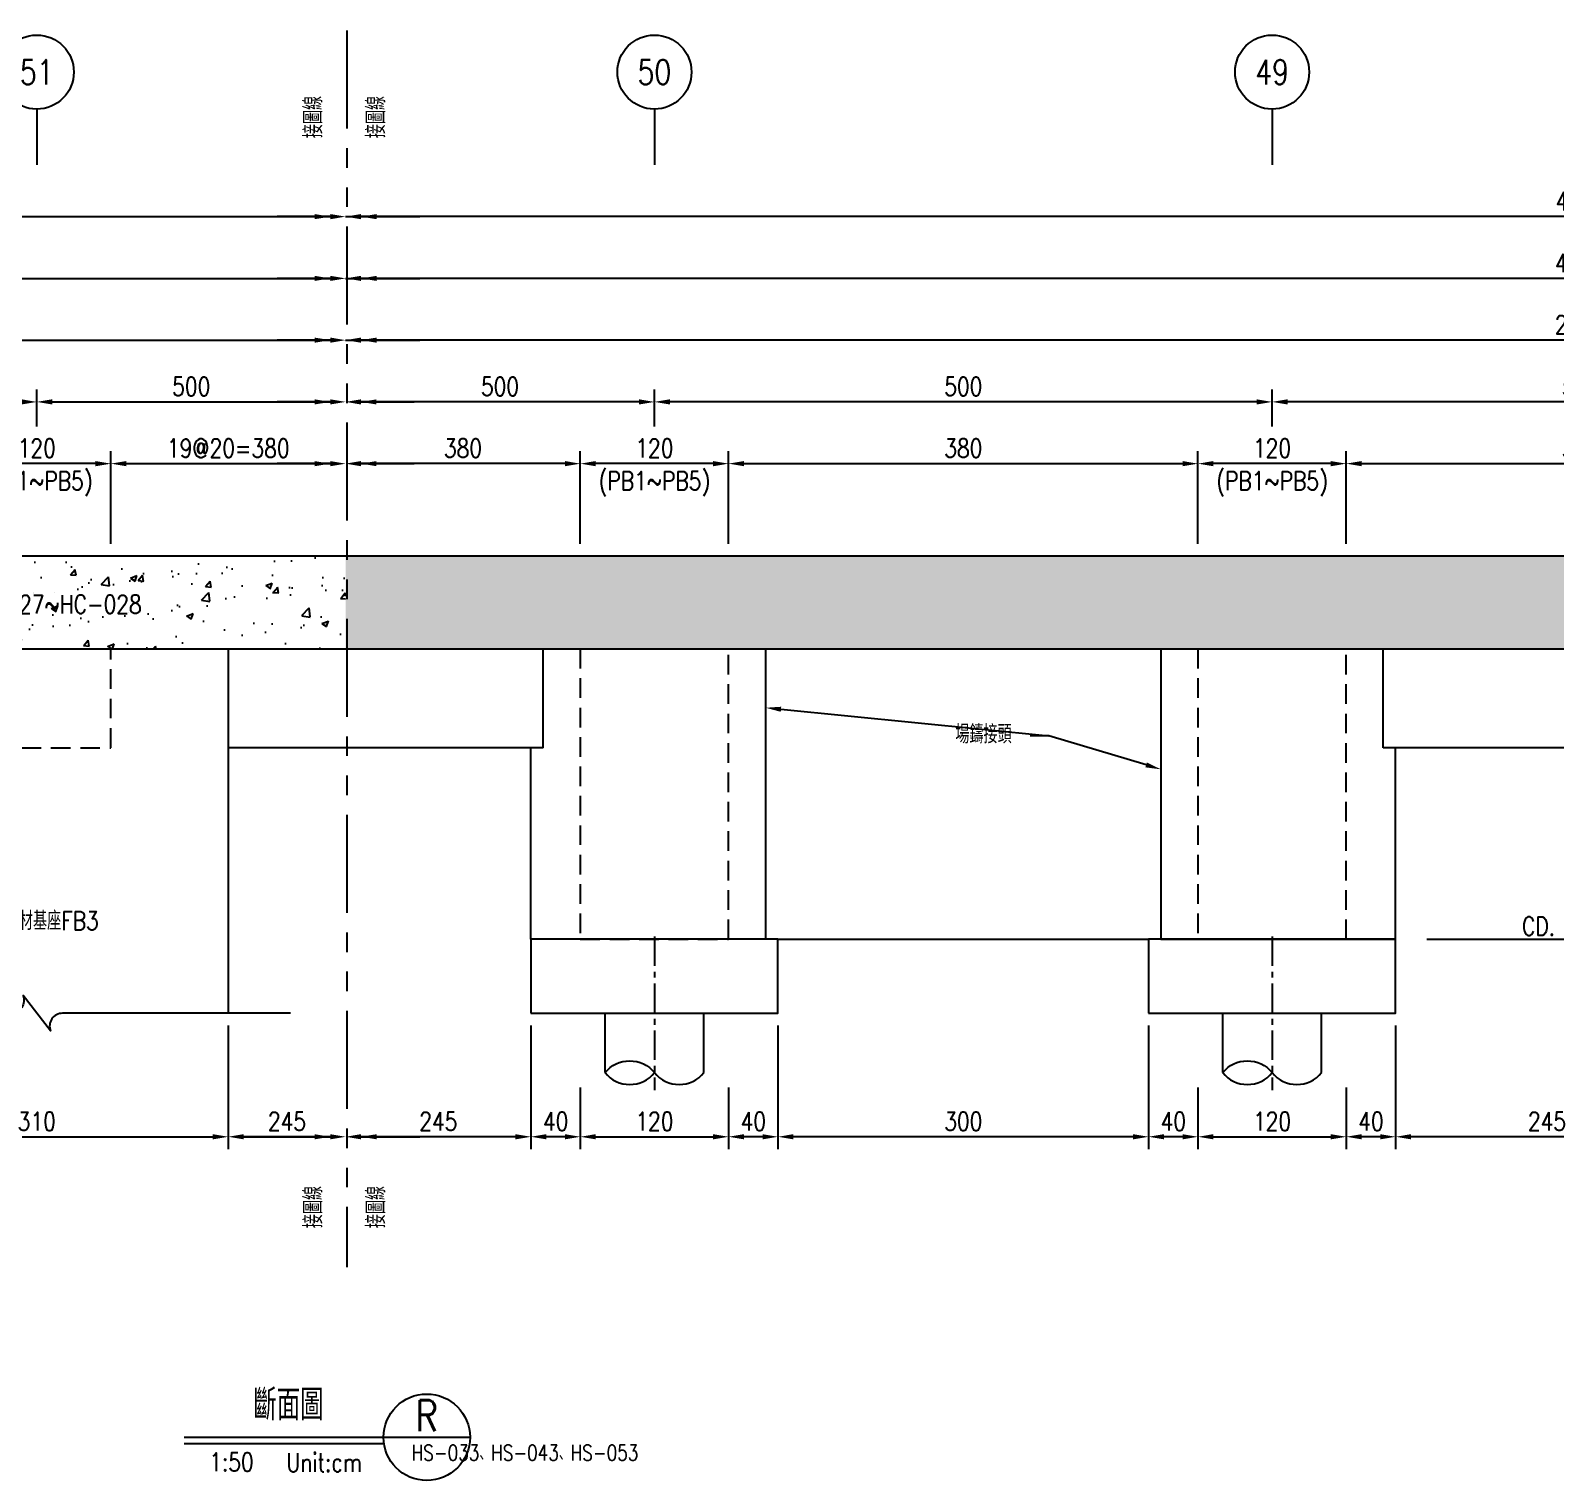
# Model space of a CAD drawing. Extents: x -791 to 13121, y -31587 to 2944.
# Drawn here: x 9518 to 10753, y -29483 to -28309 of the extents above; entities that cross this region are included whole.
import ezdxf
from ezdxf import colors
from ezdxf.entities.mleader import LeaderData, LeaderLine
from ezdxf.enums import TextEntityAlignment as Align
from ezdxf.math import Vec2, Vec3

# ---------------------------------------------------------------- set-up
doc = ezdxf.new("R2010")
doc.units = 0
doc.header["$LTSCALE"] = 0.05
for name, pattern in [('CENTER', [50.8, 31.75, -6.35, 6.35, -6.35]), ('DASHED', [19.05, 12.7, -6.35]), ('PHANTOM', [63.5, 31.75, -6.35, 6.35, -6.35, 6.35, -6.35])]:
    doc.linetypes.add(name, pattern=pattern)
doc.layers.get('0').update_dxf_attribs({"linetype": 'CONTINUOUS'})
doc.layers.get('Defpoints').update_dxf_attribs({"linetype": 'CONTINUOUS'})
for name, color, linetype in [('HB_0', 7, 'CONTINUOUS'), ('HB_DIM', 1, 'CONTINUOUS'), ('HB_SYMBOLS', 7, 'CONTINUOUS'), ('HB_TXT_CTEXT', 2, 'CONTINUOUS'), ('底圖', 7, 'CONTINUOUS')]:
    doc.layers.add(name, color=color, linetype=linetype)
doc.styles.get("Standard").update_dxf_attribs({"font": 'ROMANS.shx', "width": 0.8, "bigfont": 'lchinap.shx'})
doc.dimstyles.new('50cm', dxfattribs={"dimscale": 5, "dimtxt": 3, "dimasz": 2.5, "dimexe": 2, "dimexo": 2, "dimgap": 1, "dimtad": 1, "dimdsep": 46, "dimtxsty": 'Standard', "dimcen": 0, "dimclrt": 2, "dimadec": 0, "dimazin": 0, "dimtfac": 1, "dimtix": 1, "dimtmove": 2, "dimatfit": 3, "dimfxl": 0, "dimtolj": 1, "dimtzin": 0, "dimarcsym": 0})
pattern_1 = [(50, (-1, 0), (54.6554, -4.7817), [5.715, -62.865]), (355, (-1, 0), (-10.573, 57.317), [4.572, -50.2922]), (100.4514, (3.555, -0.4), (44.0824, 52.5353), [4.857, -53.427]), (46.1842, (-1, 15.24), (81.3237, -12.6127), [8.5725, -94.2975]), (96.6356, (5.78, 14.19), (71.2212, 74.2278), [7.2855, -80.1407]), (351.184, (-1, 15.24), (71.2212, 74.228), [6.858, -75.438]), (21, (6.62, 11.43), (45.4843, -30.6796), [5.715, -62.865]), (326, (6.62, 11.43), (18.5406, 55.2564), [4.572, -50.292]), (71.4514, (10.41, 8.873), (64.0249, 24.5768), [4.857, -53.427]), (37.5, (-1, 0), (0.92658, 25.36651), [0, -49.6824, 0, -51.054, 0, -50.4825]), (7.5, (-1, 0), (20.0459, 30.05417), [0, -29.1084, 0, -48.5394, 0, -19.2405]), (327.5, (-17.993, 0), (40.67718, -1.71862), [0, -19.05, 0, -59.436, 0, -78.867]), (317.5, (-25.613, 0), (44.43875, 7.62795), [0, -24.765, 0, -39.4716, 0, -56.007])]

# ---------------------------------------------------------------- blocks, each defined once
blk = doc.blocks.new('*D1670')
at = {"layer": 'Defpoints', "color": 0}
for p in [(-1, 380), (-2501, 155), (-1, 155)]:
    blk.add_point(p, dxfattribs=at)
at = {"layer": 'HB_DIM', "color": 0, "lineweight": -2}
for p, q in [((-2501, 165), (-2501, 390)), ((-2488.5, 380), (-13.5, 380))]:
    blk.add_line(p, q, dxfattribs=at)
at = {"layer": 'HB_DIM', "color": 0}
for points in [[(-2488.5, 382.1), (-2488.5, 377.9), (-2501, 380)], [(-13.5, 382.1), (-13.5, 377.9), (-1, 380)]]:
    blk.add_solid(points, dxfattribs=at)
at = {"layer": 'HB_DIM', "color": 2, "insert": (-1271, 392.5), "char_height": 15, "attachment_point": 5}
blk.add_mtext('\\A1;4499', dxfattribs=at)
blk = doc.blocks.new('*D1671')
at = {"layer": 'Defpoints', "color": 0}
for p in [(-1, 430), (-2501, 155), (-1, 155)]:
    blk.add_point(p, dxfattribs=at)
at = {"layer": 'HB_DIM', "color": 0, "lineweight": -2}
for p, q in [((-2501, 165), (-2501, 440)), ((-2488.5, 430), (-13.5, 430))]:
    blk.add_line(p, q, dxfattribs=at)
at = {"layer": 'HB_DIM', "color": 0}
for points in [[(-2488.5, 432.1), (-2488.5, 427.9), (-2501, 430)], [(-13.5, 432.1), (-13.5, 427.9), (-1, 430)]]:
    blk.add_solid(points, dxfattribs=at)
at = {"layer": 'HB_DIM', "color": 2, "insert": (-1270.5, 442.5), "char_height": 15, "attachment_point": 5}
blk.add_mtext('\\A1;4500', dxfattribs=at)
blk = doc.blocks.new('gr_t')
at = {"layer": 'HB_SYMBOLS', "color": 4, "linetype": 'Continuous'}
blk.add_line((0, -6), (0, -15), dxfattribs=at)
blk.add_circle((0, 0), 6, dxfattribs=at)
at = {"layer": 'HB_SYMBOLS', "color": 4, "linetype": 'Continuous', "width": 0.8}
blk.add_attdef('A', text='', height=4.5, dxfattribs=at).set_placement((0, 0), align=Align.MIDDLE)
blk = doc.blocks.new('*D1641')
at = {"layer": 'Defpoints', "color": 0}
for p in [(-1, 230), (-1, 230), (-191, 155)]:
    blk.add_point(p, dxfattribs=at)
at = {"layer": 'HB_DIM', "color": 0, "lineweight": -2}
for p, q in [((-191, 165), (-191, 240)), ((-178.5, 230), (-13.5, 230))]:
    blk.add_line(p, q, dxfattribs=at)
at = {"layer": 'HB_DIM', "color": 0}
for points in [[(-178.5, 232.1), (-178.5, 227.9), (-191, 230)], [(-13.5, 232.1), (-13.5, 227.9), (-1, 230)]]:
    blk.add_solid(points, dxfattribs=at)
at = {"layer": 'HB_DIM', "color": 2, "insert": (-96, 242.5), "char_height": 15, "attachment_point": 5}
blk.add_mtext('\\A1;19@20=380', dxfattribs=at)
blk = doc.blocks.new('*D1642')
at = {"layer": 'Defpoints', "color": 0}
for p in [(-1, 330), (-801, 280), (-1, 105)]:
    blk.add_point(p, dxfattribs=at)
at = {"layer": 'HB_DIM', "color": 0, "lineweight": -2}
for p, q in [((-801, 290), (-801, 340)), ((-788.5, 330), (-13.5, 330))]:
    blk.add_line(p, q, dxfattribs=at)
at = {"layer": 'HB_DIM', "color": 0}
for points in [[(-788.5, 332.1), (-788.5, 327.9), (-801, 330)], [(-13.5, 332.1), (-13.5, 327.9), (-1, 330)]]:
    blk.add_solid(points, dxfattribs=at)
at = {"layer": 'HB_DIM', "color": 2, "insert": (-349.2, 342.5), "char_height": 15, "attachment_point": 5}
blk.add_mtext('\\A1;2799', dxfattribs=at)
blk = doc.blocks.new('*D1657')
at = {"layer": 'Defpoints', "color": 0}
for p in [(-406, -215), (-96, -215), (-96, -315)]:
    blk.add_point(p, dxfattribs=at)
at = {"layer": 'HB_DIM', "color": 0, "lineweight": -2}
for p, q in [((-406, -225), (-406, -325)), ((-96, -225), (-96, -325)), ((-393.5, -315), (-108.5, -315))]:
    blk.add_line(p, q, dxfattribs=at)
at = {"layer": 'HB_DIM', "color": 0}
for points in [[(-393.5, -312.9), (-393.5, -317.1), (-406, -315)], [(-108.5, -312.9), (-108.5, -317.1), (-96, -315)]]:
    blk.add_solid(points, dxfattribs=at)
at = {"layer": 'HB_DIM', "color": 2, "insert": (-251, -302.5), "char_height": 15, "attachment_point": 5}
blk.add_mtext('\\A1;310', dxfattribs=at)
blk = doc.blocks.new('*D1658')
at = {"layer": 'Defpoints', "color": 0}
for p in [(-96, -215), (-1, -215), (-1, -315)]:
    blk.add_point(p, dxfattribs=at)
at = {"layer": 'HB_DIM', "color": 0, "lineweight": -2}
for p, q in [((-96, -225), (-96, -325)), ((-83.5, -315), (-13.5, -315))]:
    blk.add_line(p, q, dxfattribs=at)
at = {"layer": 'HB_DIM', "color": 0}
for points in [[(-83.5, -312.9), (-83.5, -317.1), (-96, -315)], [(-13.5, -312.9), (-13.5, -317.1), (-1, -315)]]:
    blk.add_solid(points, dxfattribs=at)
at = {"layer": 'HB_DIM', "color": 2, "insert": (-48.5, -302.5), "char_height": 15, "attachment_point": 5}
blk.add_mtext('\\A1;245', dxfattribs=at)
blk = doc.blocks.new('*D1660')
at = {"layer": 'Defpoints', "color": 0}
for p in [(-751, 280), (-751, 250), (-251, 250)]:
    blk.add_point(p, dxfattribs=at)
at = {"layer": 'HB_DIM', "color": 0, "lineweight": -2}
for p, q in [((-751, 260), (-751, 290)), ((-251, 260), (-251, 290)), ((-263.5, 280), (-738.5, 280))]:
    blk.add_line(p, q, dxfattribs=at)
at = {"layer": 'HB_DIM', "color": 0}
for points in [[(-738.5, 282.1), (-738.5, 277.9), (-751, 280)], [(-263.5, 282.1), (-263.5, 277.9), (-251, 280)]]:
    blk.add_solid(points, dxfattribs=at)
at = {"layer": 'HB_DIM', "color": 2, "insert": (-501, 292.5), "char_height": 15, "attachment_point": 5}
blk.add_mtext('\\A1;500', dxfattribs=at)
blk = doc.blocks.new('*D1664')
at = {"layer": 'Defpoints', "color": 0}
for p in [(-1, 280), (-1, 280), (-251, 250)]:
    blk.add_point(p, dxfattribs=at)
at = {"layer": 'HB_DIM', "color": 0, "lineweight": -2}
for p, q in [((-251, 260), (-251, 290)), ((-238.5, 280), (-13.5, 280))]:
    blk.add_line(p, q, dxfattribs=at)
at = {"layer": 'HB_DIM', "color": 0}
for points in [[(-238.5, 282.1), (-238.5, 277.9), (-251, 280)], [(-13.5, 282.1), (-13.5, 277.9), (-1, 280)]]:
    blk.add_solid(points, dxfattribs=at)
at = {"layer": 'HB_DIM', "color": 2, "insert": (-126, 292.5), "char_height": 15, "attachment_point": 5}
blk.add_mtext('\\A1;500', dxfattribs=at)
blk = doc.blocks.new('*D1669')
at = {"layer": 'Defpoints', "color": 0}
for p in [(-311, 230), (-311, 155), (-191, 155)]:
    blk.add_point(p, dxfattribs=at)
at = {"layer": 'HB_DIM', "color": 0, "lineweight": -2}
for p, q in [((-311, 165), (-311, 240)), ((-191, 165), (-191, 240)), ((-203.5, 230), (-298.5, 230))]:
    blk.add_line(p, q, dxfattribs=at)
at = {"layer": 'HB_DIM', "color": 0}
for points in [[(-298.5, 232.1), (-298.5, 227.9), (-311, 230)], [(-203.5, 232.1), (-203.5, 227.9), (-191, 230)]]:
    blk.add_solid(points, dxfattribs=at)
at = {"layer": 'HB_DIM', "color": 2, "char_height": 15, "attachment_point": 5}
for s, insert in [('\\A1;120', (-251, 242.5)), ('\\A1;(PB1~PB5)', (-251, 213.6))]:
    blk.add_mtext(s, dxfattribs=dict(at, insert=insert))
blk = doc.blocks.new('預鑄樁帽2x2')
at = {"layer": 'HB_0'}
blk.add_lwpolyline([(-100, 0), (100, 0), (100, 60), (-100, 60)], close=True, dxfattribs=at)
blk = doc.blocks.new('_None')
blk = doc.blocks.new('*D1632')
at = {"layer": 'Defpoints', "color": 0}
for p in [(1189, 230), (809, 155), (1189, 155)]:
    blk.add_point(p, dxfattribs=at)
at = {"layer": 'HB_DIM', "color": 0, "lineweight": -2}
for p, q in [((809, 165), (809, 240)), ((1189, 165), (1189, 240)), ((821.5, 230), (1176.5, 230))]:
    blk.add_line(p, q, dxfattribs=at)
at = {"layer": 'HB_DIM', "color": 0}
for points in [[(821.5, 232.1), (821.5, 227.9), (809, 230)], [(1176.5, 232.1), (1176.5, 227.9), (1189, 230)]]:
    blk.add_solid(points, dxfattribs=at)
at = {"layer": 'HB_DIM', "color": 2, "insert": (999, 242.5), "char_height": 15, "attachment_point": 5}
blk.add_mtext('\\A1;380', dxfattribs=at)
blk = doc.blocks.new('*D1636')
at = {"layer": 'Defpoints', "color": 0}
for p in [(-1, 230), (-1, 230), (189, 155)]:
    blk.add_point(p, dxfattribs=at)
at = {"layer": 'HB_DIM', "color": 0, "lineweight": -2}
for p, q in [((189, 165), (189, 240)), ((176.5, 230), (11.5, 230))]:
    blk.add_line(p, q, dxfattribs=at)
at = {"layer": 'HB_DIM', "color": 0}
for points in [[(11.5, 232.1), (11.5, 227.9), (-1, 230)], [(176.5, 232.1), (176.5, 227.9), (189, 230)]]:
    blk.add_solid(points, dxfattribs=at)
at = {"layer": 'HB_DIM', "color": 2, "insert": (94, 242.5), "char_height": 15, "attachment_point": 5}
blk.add_mtext('\\A1;380', dxfattribs=at)
blk = doc.blocks.new('*D1637')
at = {"layer": 'Defpoints', "color": 0}
for p in [(-1, 430), (-1, 430), (1999, 380.1)]:
    blk.add_point(p, dxfattribs=at)
at = {"layer": 'HB_DIM', "color": 0, "lineweight": -2}
for p, q in [((1999, 390.1), (1999, 440)), ((1986.5, 430), (11.5, 430))]:
    blk.add_line(p, q, dxfattribs=at)
at = {"layer": 'HB_DIM', "color": 0}
for points in [[(11.5, 432.1), (11.5, 427.9), (-1, 430)], [(1986.5, 432.1), (1986.5, 427.9), (1999, 430)]]:
    blk.add_solid(points, dxfattribs=at)
at = {"layer": 'HB_DIM', "color": 2, "insert": (999, 442.5), "char_height": 15, "attachment_point": 5}
blk.add_mtext('\\A1;4500', dxfattribs=at)
blk = doc.blocks.new('*D1638')
at = {"layer": 'Defpoints', "color": 0}
for p in [(-1, 380), (-1, 380), (1998, 280.1)]:
    blk.add_point(p, dxfattribs=at)
at = {"layer": 'HB_DIM', "color": 0, "lineweight": -2}
for p, q in [((1998, 290.1), (1998, 390)), ((1985.5, 380), (11.5, 380))]:
    blk.add_line(p, q, dxfattribs=at)
at = {"layer": 'HB_DIM', "color": 0}
for points in [[(11.5, 382.1), (11.5, 377.9), (-1, 380)], [(1985.5, 382.1), (1985.5, 377.9), (1998, 380)]]:
    blk.add_solid(points, dxfattribs=at)
at = {"layer": 'HB_DIM', "color": 2, "insert": (998.5, 392.5), "char_height": 15, "attachment_point": 5}
blk.add_mtext('\\A1;4499', dxfattribs=at)
blk = doc.blocks.new('*D1639')
at = {"layer": 'Defpoints', "color": 0}
for p in [(689, 230), (309, 155), (689, 155)]:
    blk.add_point(p, dxfattribs=at)
at = {"layer": 'HB_DIM', "color": 0, "lineweight": -2}
for p, q in [((309, 165), (309, 240)), ((689, 165), (689, 240)), ((321.5, 230), (676.5, 230))]:
    blk.add_line(p, q, dxfattribs=at)
at = {"layer": 'HB_DIM', "color": 0}
for points in [[(321.5, 232.1), (321.5, 227.9), (309, 230)], [(676.5, 232.1), (676.5, 227.9), (689, 230)]]:
    blk.add_solid(points, dxfattribs=at)
at = {"layer": 'HB_DIM', "color": 2, "insert": (499, 242.5), "char_height": 15, "attachment_point": 5}
blk.add_mtext('\\A1;380', dxfattribs=at)
blk = doc.blocks.new('*D1640')
at = {"layer": 'Defpoints', "color": 0}
for p in [(-1, 330), (-1, 330), (1998, 230.1)]:
    blk.add_point(p, dxfattribs=at)
at = {"layer": 'HB_DIM', "color": 0, "lineweight": -2}
for p, q in [((1998, 240.1), (1998, 340)), ((1985.5, 330), (11.5, 330))]:
    blk.add_line(p, q, dxfattribs=at)
at = {"layer": 'HB_DIM', "color": 0}
for points in [[(11.5, 332.1), (11.5, 327.9), (-1, 330)], [(1985.5, 332.1), (1985.5, 327.9), (1998, 330)]]:
    blk.add_solid(points, dxfattribs=at)
at = {"layer": 'HB_DIM', "color": 2, "insert": (998.5, 342.5), "char_height": 15, "attachment_point": 5}
blk.add_mtext('\\A1;2799', dxfattribs=at)
blk = doc.blocks.new('*D1609')
at = {"layer": 'Defpoints', "color": 0}
for p in [(849, -215), (1094, -215), (849, -315)]:
    blk.add_point(p, dxfattribs=at)
at = {"layer": 'HB_DIM', "color": 0, "lineweight": -2}
for p, q in [((849, -225), (849, -325)), ((1094, -225), (1094, -325)), ((1081.5, -315), (861.5, -315))]:
    blk.add_line(p, q, dxfattribs=at)
at = {"layer": 'HB_DIM', "color": 0}
for points in [[(861.5, -312.9), (861.5, -317.1), (849, -315)], [(1081.5, -312.9), (1081.5, -317.1), (1094, -315)]]:
    blk.add_solid(points, dxfattribs=at)
at = {"layer": 'HB_DIM', "color": 2, "insert": (971.5, -302.5), "char_height": 15, "attachment_point": 5}
blk.add_mtext('\\A1;245', dxfattribs=at)
blk = doc.blocks.new('*D1610')
at = {"layer": 'Defpoints', "color": 0}
for p in [(349, -215), (649, -215), (349, -315)]:
    blk.add_point(p, dxfattribs=at)
at = {"layer": 'HB_DIM', "color": 0, "lineweight": -2}
for p, q in [((349, -225), (349, -325)), ((649, -225), (649, -325)), ((636.5, -315), (361.5, -315))]:
    blk.add_line(p, q, dxfattribs=at)
at = {"layer": 'HB_DIM', "color": 0}
for points in [[(361.5, -312.9), (361.5, -317.1), (349, -315)], [(636.5, -312.9), (636.5, -317.1), (649, -315)]]:
    blk.add_solid(points, dxfattribs=at)
at = {"layer": 'HB_DIM', "color": 2, "insert": (499, -302.5), "char_height": 15, "attachment_point": 5}
blk.add_mtext('\\A1;300', dxfattribs=at)
blk = doc.blocks.new('*D1611')
at = {"layer": 'Defpoints', "color": 0}
for p in [(-1, -215), (149, -215), (-1, -315)]:
    blk.add_point(p, dxfattribs=at)
at = {"layer": 'HB_DIM', "color": 0, "lineweight": -2}
for p, q in [((149, -225), (149, -325)), ((136.5, -315), (11.5, -315))]:
    blk.add_line(p, q, dxfattribs=at)
at = {"layer": 'HB_DIM', "color": 0}
for points in [[(11.5, -312.9), (11.5, -317.1), (-1, -315)], [(136.5, -312.9), (136.5, -317.1), (149, -315)]]:
    blk.add_solid(points, dxfattribs=at)
at = {"layer": 'HB_DIM', "color": 2, "insert": (74, -302.5), "char_height": 15, "attachment_point": 5}
blk.add_mtext('\\A1;245', dxfattribs=at)
blk = doc.blocks.new('*D1614')
at = {"layer": 'Defpoints', "color": 0}
for p in [(749, 280), (749, 250), (1249, 250)]:
    blk.add_point(p, dxfattribs=at)
at = {"layer": 'HB_DIM', "color": 0, "lineweight": -2}
for p, q in [((749, 260), (749, 290)), ((1249, 260), (1249, 290)), ((1236.5, 280), (761.5, 280))]:
    blk.add_line(p, q, dxfattribs=at)
at = {"layer": 'HB_DIM', "color": 0}
for points in [[(761.5, 282.1), (761.5, 277.9), (749, 280)], [(1236.5, 282.1), (1236.5, 277.9), (1249, 280)]]:
    blk.add_solid(points, dxfattribs=at)
at = {"layer": 'HB_DIM', "color": 2, "insert": (999, 292.5), "char_height": 15, "attachment_point": 5}
blk.add_mtext('\\A1;500', dxfattribs=at)
blk = doc.blocks.new('*D1615')
at = {"layer": 'Defpoints', "color": 0}
for p in [(249, 280), (249, 250), (749, 250)]:
    blk.add_point(p, dxfattribs=at)
at = {"layer": 'HB_DIM', "color": 0, "lineweight": -2}
for p, q in [((249, 260), (249, 290)), ((749, 260), (749, 290)), ((736.5, 280), (261.5, 280))]:
    blk.add_line(p, q, dxfattribs=at)
at = {"layer": 'HB_DIM', "color": 0}
for points in [[(261.5, 282.1), (261.5, 277.9), (249, 280)], [(736.5, 282.1), (736.5, 277.9), (749, 280)]]:
    blk.add_solid(points, dxfattribs=at)
at = {"layer": 'HB_DIM', "color": 2, "insert": (499, 292.5), "char_height": 15, "attachment_point": 5}
blk.add_mtext('\\A1;500', dxfattribs=at)
blk = doc.blocks.new('*D1616')
at = {"layer": 'Defpoints', "color": 0}
for p in [(-1, 280), (-1, 280), (249, 250)]:
    blk.add_point(p, dxfattribs=at)
at = {"layer": 'HB_DIM', "color": 0, "lineweight": -2}
for p, q in [((249, 260), (249, 290)), ((236.5, 280), (11.5, 280))]:
    blk.add_line(p, q, dxfattribs=at)
at = {"layer": 'HB_DIM', "color": 0}
for points in [[(11.5, 282.1), (11.5, 277.9), (-1, 280)], [(236.5, 282.1), (236.5, 277.9), (249, 280)]]:
    blk.add_solid(points, dxfattribs=at)
at = {"layer": 'HB_DIM', "color": 2, "insert": (124, 292.5), "char_height": 15, "attachment_point": 5}
blk.add_mtext('\\A1;500', dxfattribs=at)
blk = doc.blocks.new('*D1617')
at = {"layer": 'Defpoints', "color": 0}
for p in [(189, 230), (189, 155), (309, 155)]:
    blk.add_point(p, dxfattribs=at)
at = {"layer": 'HB_DIM', "color": 0, "lineweight": -2}
for p, q in [((189, 165), (189, 240)), ((309, 165), (309, 240)), ((296.5, 230), (201.5, 230))]:
    blk.add_line(p, q, dxfattribs=at)
at = {"layer": 'HB_DIM', "color": 0}
for points in [[(201.5, 232.1), (201.5, 227.9), (189, 230)], [(296.5, 232.1), (296.5, 227.9), (309, 230)]]:
    blk.add_solid(points, dxfattribs=at)
at = {"layer": 'HB_DIM', "color": 2, "char_height": 15, "attachment_point": 5}
for s, insert in [('\\A1;120', (249, 242.5)), ('\\A1;(PB1~PB5)', (249, 213.6))]:
    blk.add_mtext(s, dxfattribs=dict(at, insert=insert))
blk = doc.blocks.new('*D1618')
at = {"layer": 'Defpoints', "color": 0}
for p in [(689, 230), (689, 155), (809, 155)]:
    blk.add_point(p, dxfattribs=at)
at = {"layer": 'HB_DIM', "color": 0, "lineweight": -2}
for p, q in [((689, 165), (689, 240)), ((809, 165), (809, 240)), ((796.5, 230), (701.5, 230))]:
    blk.add_line(p, q, dxfattribs=at)
at = {"layer": 'HB_DIM', "color": 0}
for points in [[(701.5, 232.1), (701.5, 227.9), (689, 230)], [(796.5, 232.1), (796.5, 227.9), (809, 230)]]:
    blk.add_solid(points, dxfattribs=at)
at = {"layer": 'HB_DIM', "color": 2, "char_height": 15, "attachment_point": 5}
for s, insert in [('\\A1;120', (749, 242.5)), ('\\A1;(PB1~PB5)', (749, 213.6))]:
    blk.add_mtext(s, dxfattribs=dict(at, insert=insert))
blk = doc.blocks.new('80cm直樁')
at = {"layer": 'HB_0', "linetype": 'Continuous'}
for p, q in [((-40, -48.1), (-40, 0)), ((40, -48.1), (40, 0))]:
    blk.add_line(p, q, dxfattribs=at)
for points in [[(-40, -48.1, -0.48), (0, -48.1, 0.48), (40, -48.1, 0.48)], [(-40, -48.1, 0.48), (0, -48.1, 0.48)]]:
    blk.add_lwpolyline(points, format="xyb", dxfattribs=at)
at = {"layer": 'HB_DIM', "color": 1, "linetype": 'CENTER', "ltscale": 15}
blk.add_line((0, 62.2), (0, -62.2), dxfattribs=at)
blk = doc.blocks.new('*D1621')
at = {"layer": 'Defpoints', "color": 0}
for p in [(189, -265), (309, -265), (309, -315)]:
    blk.add_point(p, dxfattribs=at)
at = {"layer": 'HB_DIM', "color": 0, "lineweight": -2}
for p, q in [((189, -275), (189, -325)), ((309, -275), (309, -325)), ((201.5, -315), (296.5, -315))]:
    blk.add_line(p, q, dxfattribs=at)
at = {"layer": 'HB_DIM', "color": 0}
for points in [[(201.5, -312.9), (201.5, -317.1), (189, -315)], [(296.5, -312.9), (296.5, -317.1), (309, -315)]]:
    blk.add_solid(points, dxfattribs=at)
at = {"layer": 'HB_DIM', "color": 2, "insert": (249, -302.5), "char_height": 15, "attachment_point": 5}
blk.add_mtext('\\A1;120', dxfattribs=at)
blk = doc.blocks.new('*D1622')
at = {"layer": 'Defpoints', "color": 0}
for p in [(349, -215), (309, -265), (309, -315)]:
    blk.add_point(p, dxfattribs=at)
at = {"layer": 'HB_DIM', "color": 0, "lineweight": -2}
for p, q in [((349, -225), (349, -325)), ((309, -275), (309, -325)), ((336.5, -315), (321.5, -315))]:
    blk.add_line(p, q, dxfattribs=at)
at = {"layer": 'HB_DIM', "color": 0}
for points in [[(321.5, -312.9), (321.5, -317.1), (309, -315)], [(336.5, -312.9), (336.5, -317.1), (349, -315)]]:
    blk.add_solid(points, dxfattribs=at)
at = {"layer": 'HB_DIM', "color": 2, "insert": (329, -302.5), "char_height": 15, "attachment_point": 5}
blk.add_mtext('\\A1;40', dxfattribs=at)
blk = doc.blocks.new('*D1623')
at = {"layer": 'Defpoints', "color": 0}
for p in [(149, -215), (189, -265), (149, -315)]:
    blk.add_point(p, dxfattribs=at)
at = {"layer": 'HB_DIM', "color": 0, "lineweight": -2}
for p, q in [((149, -225), (149, -325)), ((189, -275), (189, -325)), ((176.5, -315), (161.5, -315))]:
    blk.add_line(p, q, dxfattribs=at)
at = {"layer": 'HB_DIM', "color": 0}
for points in [[(161.5, -312.9), (161.5, -317.1), (149, -315)], [(176.5, -312.9), (176.5, -317.1), (189, -315)]]:
    blk.add_solid(points, dxfattribs=at)
at = {"layer": 'HB_DIM', "color": 2, "insert": (169, -302.5), "char_height": 15, "attachment_point": 5}
blk.add_mtext('\\A1;40', dxfattribs=at)
blk = doc.blocks.new('*D1627')
at = {"layer": 'Defpoints', "color": 0}
for p in [(689, -265), (809, -265), (809, -315)]:
    blk.add_point(p, dxfattribs=at)
at = {"layer": 'HB_DIM', "color": 0, "lineweight": -2}
for p, q in [((689, -275), (689, -325)), ((809, -275), (809, -325)), ((701.5, -315), (796.5, -315))]:
    blk.add_line(p, q, dxfattribs=at)
at = {"layer": 'HB_DIM', "color": 0}
for points in [[(701.5, -312.9), (701.5, -317.1), (689, -315)], [(796.5, -312.9), (796.5, -317.1), (809, -315)]]:
    blk.add_solid(points, dxfattribs=at)
at = {"layer": 'HB_DIM', "color": 2, "insert": (749, -302.5), "char_height": 15, "attachment_point": 5}
blk.add_mtext('\\A1;120', dxfattribs=at)
blk = doc.blocks.new('*D1628')
at = {"layer": 'Defpoints', "color": 0}
for p in [(849, -215), (809, -265), (809, -315)]:
    blk.add_point(p, dxfattribs=at)
at = {"layer": 'HB_DIM', "color": 0, "lineweight": -2}
for p, q in [((849, -225), (849, -325)), ((809, -275), (809, -325)), ((836.5, -315), (821.5, -315))]:
    blk.add_line(p, q, dxfattribs=at)
at = {"layer": 'HB_DIM', "color": 0}
for points in [[(821.5, -312.9), (821.5, -317.1), (809, -315)], [(836.5, -312.9), (836.5, -317.1), (849, -315)]]:
    blk.add_solid(points, dxfattribs=at)
at = {"layer": 'HB_DIM', "color": 2, "insert": (829, -302.5), "char_height": 15, "attachment_point": 5}
blk.add_mtext('\\A1;40', dxfattribs=at)
blk = doc.blocks.new('*D1629')
at = {"layer": 'Defpoints', "color": 0}
for p in [(649, -215), (689, -265), (649, -315)]:
    blk.add_point(p, dxfattribs=at)
at = {"layer": 'HB_DIM', "color": 0, "lineweight": -2}
for p, q in [((649, -225), (649, -325)), ((689, -275), (689, -325)), ((676.5, -315), (661.5, -315))]:
    blk.add_line(p, q, dxfattribs=at)
at = {"layer": 'HB_DIM', "color": 0}
for points in [[(661.5, -312.9), (661.5, -317.1), (649, -315)], [(676.5, -312.9), (676.5, -317.1), (689, -315)]]:
    blk.add_solid(points, dxfattribs=at)
at = {"layer": 'HB_DIM', "color": 2, "insert": (669, -302.5), "char_height": 15, "attachment_point": 5}
blk.add_mtext('\\A1;40', dxfattribs=at)
blk = doc.blocks.new('CA')
at = {"layer": 'HB_SYMBOLS', "color": 3, "linetype": 'Continuous'}
blk.add_line((0, 0), (14, 0), dxfattribs=at)
at = {"layer": 'HB_SYMBOLS', "color": 4, "linetype": 'Continuous'}
blk.add_circle((7, 0), 7, dxfattribs=at)
at = {"layer": 'HB_SYMBOLS', "color": 3, "linetype": 'Continuous', "width": 0.8}
blk.add_attdef('A', text='', height=5, dxfattribs=at).set_placement((7, 3.5), align=Align.MIDDLE)
at = {"layer": 'HB_SYMBOLS', "color": 1, "linetype": 'Continuous', "width": 0.8}
blk.add_attdef('HB2002', text='', height=2.5, dxfattribs=at).set_placement((7, -2.5), align=Align.MIDDLE)
blk = doc.blocks.new('斷面圖R左')
at = {"layer": 'HB_TXT_CTEXT'}
h = blk.add_hatch(dxfattribs=at)
h.set_pattern_fill('AR-CONC', color=1, scale=0.3)
h.set_pattern_definition(pattern_1)
h.paths.add_polyline_path([(-1, 155), (-801, 155), (-801, 80), (-1, 80)])
h.paths.add_polyline_path([(-353.029, 100.433), (-181.141, 100.433), (-181.141, 132.777), (-353.029, 132.777)], flags=24)
at = {"layer": 'HB_0', "color": 4}
blk.add_lwpolyline([(-1, 155), (-801, 155), (-801, 80), (-1, 80)], dxfattribs=at)
at = {"layer": 'HB_0', "color": 252, "linetype": 'DASHED', "ltscale": 25}
blk.add_lwpolyline([(-311, 80), (-311, 0), (-191, 0), (-191, 80)], dxfattribs=at)
at = {"layer": 'HB_0'}
for points in [[(-96, 80), (-96, -215)], [(-1, 0), (-96, 0)]]:
    blk.add_lwpolyline(points, dxfattribs=at)
at = {"layer": 'HB_DIM', "color": 4, "linetype": 'PHANTOM', "ltscale": 50}
blk.add_line((0, 580.713), (0, -420.713), dxfattribs=at)
at = {"layer": 'HB_DIM', "linetype": 'Continuous'}
blk.add_lwpolyline([(-45.538, -215), (-230.166, -215, 0.52947275), (-239.886, -229.302), (-262.114, -200.698, -0.53281519), (-271.834, -215), (-477.979, -215)], format="xyb", dxfattribs=at)
at = {"layer": '底圖'}
ref = blk.add_blockref('gr_t', (-251, 547.059), dxfattribs=dict(at, xscale=5, yscale=5, zscale=5))
ref.add_attrib('A', '51', dxfattribs={"layer": 'HB_SYMBOLS', "color": 4, "linetype": 'Continuous', "height": 20, "width": 0.8}).set_placement((-251, 547.059), align=Align.MIDDLE)
at = {"color": 2, "width": 0.8}
blk.add_text('斷面配筋詳HC-027~HC-028', height=15, dxfattribs=at).set_placement((-267.085, 116.136), align=Align.MIDDLE_CENTER)
at = {"layer": 'HB_0', "color": 2, "linetype": 'Continuous', "width": 0.8}
blk.add_text('防舷材基座FB3', height=15, dxfattribs=at).set_placement((-244.566, -139.27), align=Align.MIDDLE)
at = {"layer": 'HB_TXT_CTEXT', "linetype": 'Continuous', "width": 0.8}
for p in [(-28.038, 510.648, 0), (-28.038, -371.908, 0)]:
    blk.add_text('接圖線', height=15, rotation=90, dxfattribs=at).set_placement(p, align=Align.MIDDLE)
at = {"layer": 'HB_DIM'}
for base, p1, p2, text, picture, middle in [((-1, 430), (-2501, 155), (-1, 155), '4500', '*D1671', (-1270.52, 442.5)), ((-1, 380), (-2501, 155), (-1, 155), '4499', '*D1670', (-1271.02, 392.5)), ((-1, 330), (-801, 280), (-1, 105), '2799', '*D1642', (-349.155, 342.5))]:
    dim = blk.add_linear_dim(base=base, p1=p1, p2=p2, text=text, dimstyle='50cm', override={"dimse2": 1}, dxfattribs=at)
    dim.commit()
    dim.dimension.update_dxf_attribs({"geometry": picture, "text_midpoint": middle, "dimtype": 160})
for base, p1, p2, picture, middle in [((-751, 280), (-251, 250), (-751, 250), '*D1660', (-501, 292.5)), ((-96, -315), (-406, -215), (-96, -215), '*D1657', (-251, -302.5))]:
    dim = blk.add_linear_dim(base=base, p1=p1, p2=p2, dimstyle='50cm', dxfattribs=at)
    dim.commit()
    dim.dimension.update_dxf_attribs({"geometry": picture, "text_midpoint": middle})
for base, p1, p2, text, picture, middle in [((-1, 280), (-251, 250), (-1, 280), '500', '*D1664', (-126, 292.5)), ((-1, 230), (-191, 155), (-1, 230), '19@20=380', '*D1641', (-96, 242.5))]:
    dim = blk.add_linear_dim(base=base, p1=p1, p2=p2, text=text, dimstyle='50cm', dxfattribs=at)
    dim.commit()
    dim.dimension.update_dxf_attribs({"geometry": picture, "text_midpoint": middle})
dim = blk.add_linear_dim(base=(-311, 230), p1=(-191, 155), p2=(-311, 155), angle=180, text='<>\\X(PB1~PB5)', dimstyle='50cm', dxfattribs=at)
dim.commit()
dim.dimension.update_dxf_attribs({"geometry": '*D1669', "text_midpoint": (-251, 230)})
dim = blk.add_linear_dim(base=(-1, -315), p1=(-96, -215), p2=(-1, -215), text='245', dimstyle='50cm', override={"dimse2": 1}, dxfattribs=at)
dim.commit()
dim.dimension.update_dxf_attribs({"geometry": '*D1658', "text_midpoint": (-48.5, -302.5)})
for points in [[(-13.486, 430), (-56.491, 430)], [(-13.486, 380), (-56.491, 380)], [(-13.486, 330), (-56.491, 330)], [(-13.439, 280), (-56.445, 280)], [(-13.486, 230), (-56.491, 230)], [(-13.5, -315), (-83.5, -315)]]:
    blk.add_leader(points, dimstyle='50cm', override={"dimse2": 1}, dxfattribs=at)
blk = doc.blocks.new('斷面圖R右')
at = {"layer": 'HB_TXT_CTEXT'}
h = blk.add_hatch(dxfattribs=at)
h.set_pattern_fill('AR-CONC', color=1, scale=0.3)
h.set_pattern_definition(pattern_1)
h.paths.add_polyline_path([(1998, 155), (-1, 155), (-1, 80), (1998, 80)])
h.paths.add_polyline_path([(1158.912, 99.797), (1330.8, 99.797), (1330.8, 132.141), (1158.912, 132.141)], flags=24)
at = {"layer": 'HB_0'}
for p, q in [((159, 0), (159, 80)), ((839, 0), (839, 80)), ((159, 0), (-1, 0)), ((349, -155), (649, -155))]:
    blk.add_line(p, q, dxfattribs=at)
at = {"layer": 'HB_0', "color": 4}
blk.add_lwpolyline([(-1, 80), (1998, 80), (1998, 155), (-1, 155)], dxfattribs=at)
at = {"layer": 'HB_0'}
for points in [[(339, 80), (339, -155), (149, -155), (149, 0)], [(659, 80), (659, -155), (849, -155), (849, 0)], [(1094, 0), (839, 0)]]:
    blk.add_lwpolyline(points, dxfattribs=at)
at = {"layer": 'HB_0', "color": 252, "linetype": 'DASHED', "ltscale": 25}
for points in [[(189, 80), (189, -155), (309, -155), (309, 80)], [(689, 80), (689, -155), (809, -155), (809, 80)]]:
    blk.add_lwpolyline(points, dxfattribs=at)
at = {"layer": 'HB_DIM', "color": 4, "linetype": 'PHANTOM', "ltscale": 50}
blk.add_line((0, 580.713), (0, -420.713), dxfattribs=at)
at = {"layer": 'HB_0'}
for name, p in [('預鑄樁帽2x2', (249, -215)), ('80cm直樁', (249, -215)), ('預鑄樁帽2x2', (749, -215)), ('80cm直樁', (749, -215))]:
    blk.add_blockref(name, p, dxfattribs=at)
at = {"layer": '底圖'}
ref = blk.add_blockref('gr_t', (249, 547.059), dxfattribs=dict(at, xscale=5, yscale=5, zscale=5))
ref.add_attrib('A', '50', dxfattribs={"layer": 'HB_SYMBOLS', "color": 4, "linetype": 'Continuous', "height": 20, "width": 0.8}).set_placement((249, 547.059), align=Align.MIDDLE)
ref = blk.add_blockref('gr_t', (749, 547.059), dxfattribs=dict(at, xscale=5, yscale=5, zscale=5))
ref.add_attrib('A', '49', dxfattribs={"layer": 'HB_SYMBOLS', "color": 4, "linetype": 'Continuous', "height": 20, "width": 0.8}).set_placement((749, 547.059), align=Align.MIDDLE)
at = {"layer": 'HB_TXT_CTEXT', "linetype": 'Continuous', "width": 0.8}
for p in [(22.811, 510.648, 0), (22.811, -371.908, 0)]:
    blk.add_text('接圖線', height=15, rotation=90, dxfattribs=at).set_placement(p, align=Align.MIDDLE)
at = {"layer": 'HB_DIM'}
for base, p1, p2, text, picture, middle in [((-1, 430), (1999, 380.108), (-1, 430), '4500', '*D1637', (999, 442.5)), ((-1, 380), (1998, 280.108), (-1, 380), '4499', '*D1638', (998.5, 392.5)), ((-1, 330), (1998, 230.108), (-1, 330), '2799', '*D1640', (998.5, 342.5))]:
    dim = blk.add_linear_dim(base=base, p1=p1, p2=p2, text=text, dimstyle='50cm', dxfattribs=at)
    dim.commit()
    dim.dimension.update_dxf_attribs({"geometry": picture, "text_midpoint": middle})
for base, p1, p2, text, picture, middle in [((-1, 280), (249, 250), (-1, 280), '500', '*D1616', (124, 292.5)), ((-1, 230), (189, 155), (-1, 230), '380', '*D1636', (94, 242.5)), ((189, 230), (309, 155), (189, 155), '<>\\X(PB1~PB5)', '*D1617', (249, 230)), ((689, 230), (809, 155), (689, 155), '<>\\X(PB1~PB5)', '*D1618', (749, 230))]:
    dim = blk.add_linear_dim(base=base, p1=p1, p2=p2, angle=180, text=text, dimstyle='50cm', dxfattribs=at)
    dim.commit()
    dim.dimension.update_dxf_attribs({"geometry": picture, "text_midpoint": middle})
for base, p1, p2, picture, middle in [((249, 280), (749, 250), (249, 250), '*D1615', (499, 292.5)), ((749, 280), (1249, 250), (749, 250), '*D1614', (999, 292.5)), ((689, 230), (309, 155), (689, 155), '*D1639', (499, 242.5)), ((1189, 230), (809, 155), (1189, 155), '*D1632', (999, 242.5)), ((149, -315), (189, -265), (149, -215), '*D1623', (169, -302.5)), ((309, -315), (349, -215), (309, -265), '*D1622', (329, -302.5)), ((349, -315), (649, -215), (349, -215), '*D1610', (499, -302.5)), ((649, -315), (689, -265), (649, -215), '*D1629', (669, -302.5)), ((809, -315), (849, -215), (809, -265), '*D1628', (829, -302.5)), ((849, -315), (1094, -215), (849, -215), '*D1609', (971.5, -302.5)), ((309, -315), (189, -265), (309, -265), '*D1621', (249, -302.5)), ((809, -315), (689, -265), (809, -265), '*D1627', (749, -302.5))]:
    dim = blk.add_linear_dim(base=base, p1=p1, p2=p2, dimstyle='50cm', dxfattribs=at)
    dim.commit()
    dim.dimension.update_dxf_attribs({"geometry": picture, "text_midpoint": middle})
dim = blk.add_linear_dim(base=(-1, -315), p1=(149, -215), p2=(-1, -215), text='245', dimstyle='50cm', override={"dimse2": 1}, dxfattribs=at)
dim.commit()
dim.dimension.update_dxf_attribs({"geometry": '*D1611', "text_midpoint": (74, -302.5)})
for points in [[(-1, 430), (46.509, 430)], [(11.555, 430), (59.064, 430)], [(-1, 380), (46.509, 380)], [(11.555, 380), (59.064, 380)], [(-1, 330), (46.509, 330)], [(11.555, 330), (59.064, 330)], [(11.439, 280), (54.445, 280)], [(11.486, 230), (54.491, 230)], [(11.5, -315), (59, -315)]]:
    blk.add_leader(points, dimstyle='50cm', override={"dimse2": 1}, dxfattribs=at)
ml = blk.add_multileader_mtext('Standard', dxfattribs=at)
ml.set_content('場鑄接頭', color=2)
ml.set_leader_properties(color=1)
ml.build(insert=Vec2(0, 0))
ml.multileader.update_dxf_attribs({"dogleg_length": 3, "arrow_head_size": 12.5, "scale": 5})
ctx = ml.context
ctx.base_point, ctx.scale, ctx.char_height, ctx.arrow_head_size, ctx.landing_gap_size, ctx.plane_origin = Vec3(442.957, 9.603), 5, 15, 12.5, 15, Vec3(617.959, 100.754)
ctx.text_align_type = 2
notes = []
notes.append((ctx, [(1, (1, 1, 0), (568.207, 9.603), (-1, 0), 15, [(0, [(339, 32.361)], 0, []), (1, [(659, -17.5)], 0, [])])]))
ctx.mtext.insert, ctx.mtext.alignment, ctx.mtext.flow_direction = Vec3(538.207, 18.509), 3, 5
ml = blk.add_multileader_mtext('Standard', dxfattribs=at)
ml.set_content('CD. +3.40m', color=2)
ml.set_leader_properties(color=1)
ml.set_arrow_properties(name='NONE')
ml.build(insert=Vec2(0, 0))
ml.multileader.update_dxf_attribs({"text_left_attachment_type": 5, "text_right_attachment_type": 5, "dogleg_length": 3, "arrow_head_size": 12.5, "scale": 5})
ctx = ml.context
ctx.base_point, ctx.scale, ctx.char_height, ctx.arrow_head_size, ctx.landing_gap_size, ctx.plane_origin = Vec3(936.315, -155), 5, 15, 12.5, 15, Vec3(686.59, -150)
ctx.left_attachment, ctx.right_attachment = 5, 5
notes.append((ctx, [(0, (1, 1, 0), (921.315, -155), (1, 0), 15, [(0, [(874.254, -155)], 0, [])])]))
ctx.mtext.insert, ctx.mtext.flow_direction = Vec3(951.315, -137), 5
for ctx, leaders in notes:
    for number, flags, end, landing, length, lines in leaders:
        leader = LeaderData()
        leader.index, (leader.has_last_leader_line, leader.has_dogleg_vector, leader.attachment_direction) = number, flags
        leader.last_leader_point, leader.dogleg_vector, leader.dogleg_length = Vec3(end), Vec3(landing), length
        for number, points, colour, breaks in lines:
            line = LeaderLine()
            line.index, line.vertices, line.color, line.breaks = number, Vec3.list(points), colors.encode_raw_color(colour), breaks
            leader.lines.append(line)
        ctx.leaders.append(leader)

msp = doc.modelspace()

# ---------------------------------------------------------------- linework, layer by layer
at = {"layer": 'HB_TXT_CTEXT', "color": 3, "linetype": 'Continuous'}
msp.add_line((9642.273, -29448.007), (9803.791, -29448.007), dxfattribs=at)
at = {"layer": 'HB_TXT_CTEXT', "color": 1, "linetype": 'Continuous'}
msp.add_line((9642.273, -29453.007), (9804.15, -29453.007), dxfattribs=at)

# ---------------------------------------------------------------- block references
at = {"layer": 'HB_0'}
for name in ['斷面圖R右', '斷面圖R左']:
    msp.add_blockref(name, (9774.088, -28889.691), dxfattribs=at)
at = {"layer": 'HB_TXT_CTEXT', "linetype": 'Continuous'}
ref = msp.add_blockref('CA', (9803.791, -29448.007), dxfattribs=dict(at, xscale=4.99999875465619, yscale=4.99999875465619, zscale=4.99999875465619))
ref.add_attrib('HB2002', 'HS-033、HS-043、HS-053', dxfattribs={"layer": 'HB_SYMBOLS', "color": 1, "linetype": 'Continuous', "height": 12.5, "width": 0.8}).set_placement((9918.328, -29460.507), align=Align.MIDDLE)
ref.add_attrib('A', 'R', dxfattribs={"layer": 'HB_SYMBOLS', "color": 3, "linetype": 'Continuous', "height": 25, "width": 0.8}).set_placement((9838.791, -29430.507), align=Align.MIDDLE)

# ---------------------------------------------------------------- texts
at = {"layer": 'HB_0', "color": 2, "linetype": 'Continuous', "width": 0.8}
for s, p in [('1:50', (9680.65, -29468.007)), ('Unit:cm', (9755.704, -29468.007))]:
    msp.add_text(s, height=15, dxfattribs=at).set_placement(p, align=Align.MIDDLE)
at = {"layer": 'HB_TXT_CTEXT', "color": 3, "linetype": 'Continuous', "width": 0.8}
msp.add_text('斷面圖', height=25.0001, dxfattribs=at).set_placement((9726.842, -29420.507), align=Align.MIDDLE)

doc.saveas('drawing.dxf')
